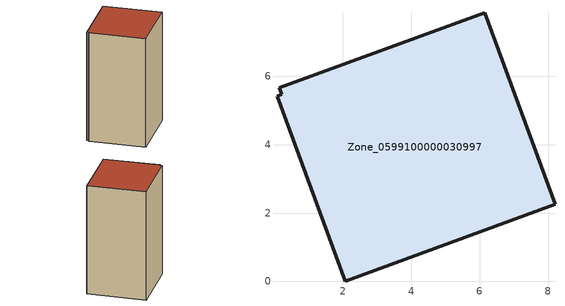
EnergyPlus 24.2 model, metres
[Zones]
Zone_0599100000030997
 floor ground (C_G): 0.21,5.48 0.14,5.66 6.14,7.86 8.2,2.26 2.07,0 0.08,5.41 z0
 wall outside (C_F): 8.2,2.26 6.14,7.86 0.14,5.66 0.21,5.48 0.08,5.41 2.07,0 8.2,2.26 z0:11.56
 roof outside (C_R): 0.14,5.66 0.21,5.48 0.08,5.41 2.07,0 8.2,2.26 6.14,7.86 z11.56
[BUILDING]
Pand.0599100000030997: North Axis=0; Terrain=City; Loads Convergence Tolerance Value=0.04; Temperature Convergence Tolerance Value=0.4; Solar Distribution=FullExterior; Maximum Number of Warmup Days=25; Minimum Number of Warmup Days=1
[Site:Location]
Rotterdam.The.Hague.AP_ZH_NLD Design_Conditions: Latitude=51.96; Longitude=4.45; Time Zone=1; Elevation=-4.5
[SITE:GROUNDTEMPERATURE:BUILDINGSURFACE]
18, 18, 18, 18, 18, 18, 18, 18, 18, 18, 18, 18
[MATERIAL] Thermal Absorptance=0.9; Solar Absorptance=0.7; Visible Absorptance=0.7
Name | Roughness | Thickness | Conductivity | Density | Specific Heat
G.TI.1946 | MediumSmooth | 0.15 | 1 | 540 | 1210
F.TI.1946 | Rough | 0.3 | 0.857143 | 1920 | 840
R.TI.1946 | MediumRough | 0.2 | 0.1 | 1500 | 1000
[CONSTRUCTION]
C_G: G.TI.1946
C_F: F.TI.1946
C_R: R.TI.1946
[ZONE]
Zone_0599100000030997: Type=1; Multiplier=1; Ceiling Height=Autocalculate; Volume=Autocalculate; Floor Area=autocalculate; Part of Total Floor Area=Yes
[ZONEINFILTRATION:DESIGNFLOWRATE]
Infil_Zone_0599100000030997: Zone or ZoneList or Space or SpaceList=Zone_0599100000030997; Schedule=AlwaysOn; Design Flow Rate Calculation Method=Flow/Area; Flow Rate per Floor Area=0.003; Constant Term Coefficient=1; Temperature Term Coefficient=0; Velocity Term Coefficient=0; Velocity Squared Term Coefficient=0
[HVACTEMPLATE:ZONE:IDEALLOADSAIRSYSTEM]
Zone_0599100000030997: Maximum Heating Supply Air Temperature=50; Minimum Cooling Supply Air Temperature=13; Maximum Heating Supply Air Humidity Ratio=0.0156; Minimum Cooling Supply Air Humidity Ratio=0.0077; Heating Limit=NoLimit; Cooling Limit=NoLimit; Dehumidification Control Type=ConstantSensibleHeatRatio; Cooling Sensible Heat Ratio=0.7; Dehumidification Setpoint=60; Humidification Control Type=None; Humidification Setpoint=30; Outdoor Air Method=None; Outdoor Air Flow Rate per Person=0.00944; Outdoor Air Flow Rate per Zone Floor Area=0; Outdoor Air Flow Rate per Zone=0; Demand Controlled Ventilation Type=None; Outdoor Air Economizer Type=NoEconomizer; Heat Recovery Type=None; Sensible Heat Recovery Effectiveness=0.7; Latent Heat Recovery Effectiveness=0.65
[ZONECONTROL:THERMOSTAT]
ThermostatControl_Zone_0599100000030997: Zone or ZoneList=Zone_0599100000030997; Control Type Schedule=DualSetpointControlType; Control 1=Thermostat_Zone_0599100000030997; Temperature Difference Between Cutout And Setpoint=0
[THERMOSTATSETPOINT:DUALSETPOINT]
Thermostat_Zone_0599100000030997: Heating Setpoint Temperature Schedule=HeatingSetpoint_Zone_0599100000030997; Cooling Setpoint Temperature Schedule=CoolingSetpoint_Zone_0599100000030997
[SCHEDULE:COMPACT]
HeatingSetpoint_Zone_0599100000030997: Through: 12/31, For: AllDays, Until: 24:00, 21
CoolingSetpoint_Zone_0599100000030997: Through: 12/31, For: AllDays, Until: 24:00, 24
DualSetpointControlType: Through: 12/31, For: AllDays, Until: 24:00, 4
AlwaysOn: Through: 12/31, For: AllDays, Until: 24:00, 1
